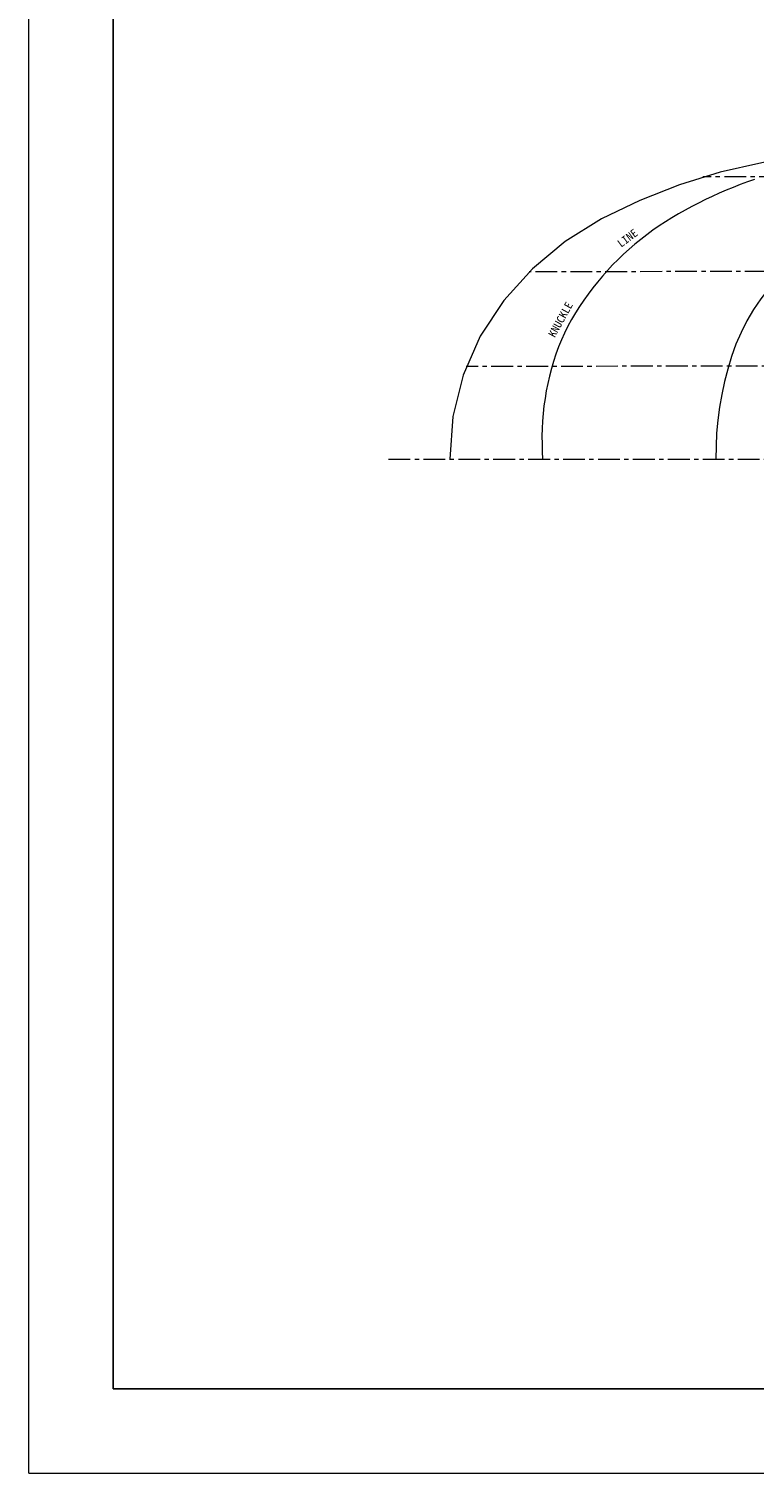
# Model space of a CAD drawing. Units: millimetres, scale not verified. Extents: x -28714 to 28714, y -20310 to 20310.
# Drawn here: x -28714 to -20408, y -20310 to -3768 of the extents above; entities that cross this region are included whole.
import ezdxf
from ezdxf.enums import TextEntityAlignment as Align

# ---------------------------------------------------------------- set-up
doc = ezdxf.new("R2010")
doc.units = ezdxf.units.MM
doc.header["$LTSCALE"] = 50
doc.linetypes.add('CHAIN1', pattern=[8, 5, -1, 1, -1])
for name, color, linetype, lineweight in [('0-0_0', 3, 'Continuous', 18), ('0-1', 4, 'CHAIN1', 18), ('0-2_寸法', 2, 'Continuous', 18), ('0-F', 3, 'Continuous', 18)]:
    doc.layers.add(name, color=color, linetype=linetype, lineweight=lineweight)
doc.styles.add('ＭＳ ゴシック', font='')
doc.styles.get('ＭＳ ゴシック').set_extended_font_data('MS Gothic')

msp = doc.modelspace()

# ---------------------------------------------------------------- linework, layer by layer
at = {"layer": '0-0_0'}
for points in [[(-20401.58, -5493.09), (-20483.84, -5521.75), (-20565.55, -5551.94), (-20646.69, -5583.62), (-20727.25, -5616.75), (-20807.22, -5651.28), (-20886.58, -5687.19), (-20965.33, -5724.42), (-21043.45, -5762.96), (-21120.89, -5802.83), (-21197.58, -5844.14), (-21273.43, -5886.96), (-21348.36, -5931.39), (-21422.26, -5977.5), (-21495.04, -6025.36), (-21566.58, -6075.05), (-21636.8, -6126.59), (-21705.65, -6179.95), (-21773.08, -6235.09), (-21839.05, -6291.97), (-21903.52, -6350.54), (-21966.43, -6410.79), (-22027.75, -6472.65), (-22087.42, -6536.11), (-22145.39, -6601.12), (-22201.59, -6667.67), (-22255.96, -6735.72), (-22308.43, -6805.25), (-22358.94, -6876.22)], [(-22358.94, -6876.22), (-22407.4, -6948.6), (-22453.75, -7022.34), (-22497.83, -7097.47), (-22539.42, -7174.01), (-22578.32, -7251.94), (-22614.3, -7331.27), (-22647.23, -7411.9), (-22677.21, -7493.68), (-22704.39, -7576.44), (-22728.92, -7660.02), (-22750.93, -7744.29), (-22770.52, -7829.17), (-22787.67, -7914.57), (-22802.35, -8000.43), (-22814.52, -8086.68), (-22824.15, -8173.25), (-22831.2, -8260.07), (-22835.63, -8347.06), (-22837.4, -8434.14), (-22836.64, -8521.25), (-22834.1, -8608.32), (-22830.67, -8695.36)]]:
    msp.add_lwpolyline(points, dxfattribs=at)
at = {"layer": '0-1'}
for p, q in [((17901.53, -5394.22), (-20993.8, -5464.23)), ((20537.98, -6473.16), (-22983.44, -6551.49)), ((21631.8, -7554.87), (-23706.42, -7636.47)), ((-24595.34, -8695.36), (24373.2, -8695.36))]:
    msp.add_line(p, q, dxfattribs=at)
at = {"layer": '0-1', "color": 3, "linetype": 'Continuous'}
for points in [[(-14969.55, -4752.95), (-15457.43, -4787.57), (-15945.39, -4820.99), (-16433.34, -4854.56), (-16921.19, -4889.63), (-17408.8, -4927.72), (-17896, -4970.79), (-18382.67, -5019.57), (-18868.7, -5074.27), (-19353.63, -5137.95), (-19836.88, -5213.31), (-20318.06, -5300.91), (-20795.14, -5408.34), (-21262.3, -5552.69), (-21717.07, -5732.47), (-22157.04, -5945.75), (-22571.18, -6205.35), (-22947.7, -6516.94), (-23275.72, -6879.13), (-23544.39, -7287.22), (-23741.86, -7734.03), (-23860.16, -8207.98), (-23894.54, -8695.36)], [(-19316.9, -5994.69), (-19445.65, -6069.82), (-19571.15, -6150.25), (-19693.05, -6236.05), (-19811.05, -6327.13), (-19924.86, -6423.41), (-20034.15, -6524.77), (-20138.51, -6631.21), (-20237.16, -6742.95), (-20329.21, -6860.19), (-20413.67, -6983), (-20489.7, -7111.2), (-20556.95, -7244.21), (-20615.14, -7381.43), (-20664.89, -7521.95), (-20707.75, -7664.72), (-20745.26, -7808.99), (-20777.57, -7954.52), (-20804.13, -8101.2), (-20824.34, -8248.89), (-20837.59, -8397.36), (-20843.86, -8546.3), (-20846.16, -8695.36)]]:
    msp.add_lwpolyline(points, dxfattribs=at)
at = {"layer": '0-F'}
msp.add_line((-28714.35, -20310.15), (-28714.35, 20310.15), dxfattribs=at)
at = {"layer": '0-F', "lineweight": 25}
msp.add_line((-27748.35, -19344.15), (-27748.35, 19344.15), dxfattribs=at)
at = {"layer": '0-F'}
msp.add_lwpolyline([(-28714.35, -20310.15), (28714.35, -20310.15), (28714.35, 20310.15)], dxfattribs=at)
at = {"layer": '0-F', "lineweight": 25}
msp.add_lwpolyline([(-27748.35, -19344.15), (27747.87, -19344.15), (27747.87, 19344.15)], dxfattribs=at)

# ---------------------------------------------------------------- texts
at = {"layer": '0-2_寸法', "style": 'ＭＳ ゴシック'}
for s, rotation, p in [(' LINE', 36.772, (-21964.54, -6335.3)), ('KNUCKLE', 61.053, (-22666.84, -7324.34))]:
    msp.add_text(s, height=91.64, rotation=rotation, dxfattribs=at).set_placement(p, align=Align.BOTTOM_LEFT)

doc.saveas('drawing.dxf')
